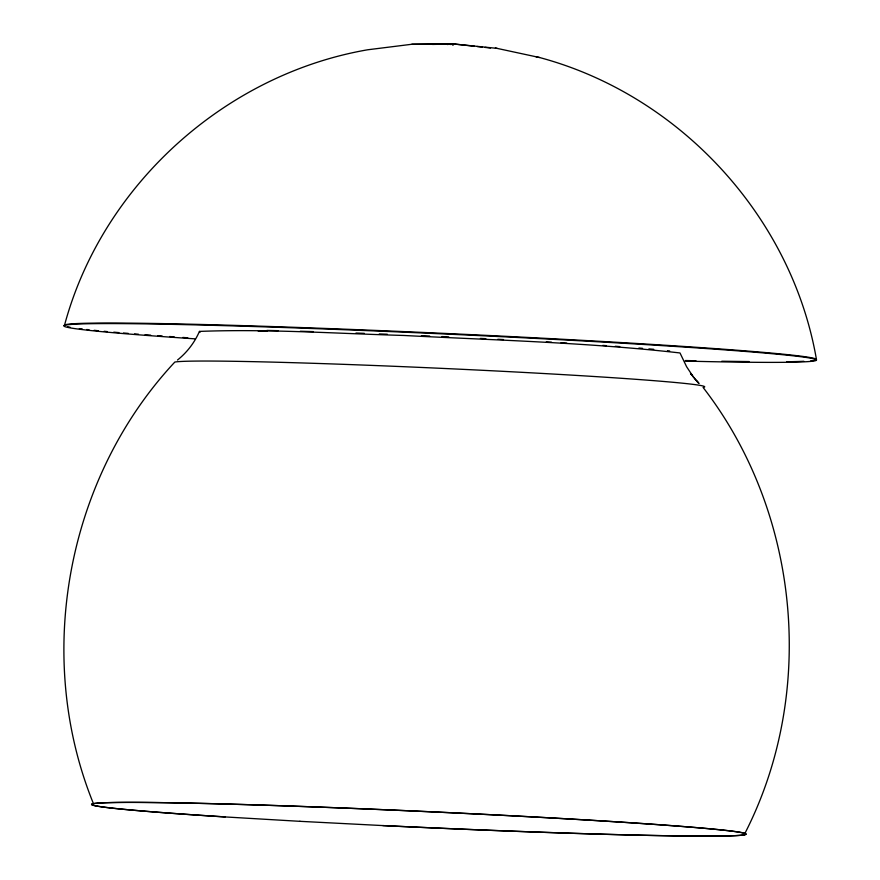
<?xml version="1.0" encoding="UTF-8"?>
<svg xmlns="http://www.w3.org/2000/svg" width="880" height="880" viewBox="0 0 880 880"><rect width="100%" height="100%" fill="white"/><g stroke="black" fill="none" stroke-linecap="round" stroke-linejoin="round"><path stroke-width="1.32" d="M64.427 325.567C101.959 185.416 224.84 74.525 367.565 49.797L411.84 44.264L453.926 44L474.386 46.233M744.139 834.889C817.124 693.748 800.261 513.029 703.087 387.442A265.98 6.501 2.6 0 0 467.951 369.589A265.98 6.501 2.6 0 0 174.845 362.043C66.44 478.082 33.682 656.535 93.423 803.616M693.935 377.817L686.62 366.751L679.998 352.957C588.247 342.551 495.759 340.23 403.59 335.456C335.588 333.52 267.487 328.801 199.452 331.408C194.601 342.551 186.989 352.462 177.485 360.041M452.848 45.32L453.97 44.011L497.101 48.367M449.977 44.462L455.532 44.231L454.157 44.022M447.084 44.418L454.751 44.121M447.073 44.418L454.245 44.055M411.84 44.264L453.937 44L432.432 44.429M259.886 330.957L266.739 331.045M721.798 361.24L749.045 361.57M266.926 331.045L258.005 330.814L258.951 330.891M299.783 821.315L383.075 825.594A327.657 8.008 2.6 0 0 736.736 831.776A327.657 8.008 2.6 0 0 236.995 804.342A327.635 8.008 2.6 0 0 224.906 816.915L300.08 821.337M477.07 46.53L482.449 47.113M485.133 47.41L490.501 48.004M536.085 56.804L539.495 57.508C679.382 94.897 791.747 216.381 816.42 359.293M495.385 48.015L539.495 57.508M694.606 378.653L699.16 383.438M691.922 375.177L690.492 373.483L698.302 382.833L696.828 381.095M199.452 331.408L200.134 332.211M266.882 330.429A242.132 5.918 2.6 0 1 278.234 330.671M300.267 331.243A242.132 5.918 2.6 0 1 313.423 331.617M355.982 333.047A242.132 5.918 2.6 0 1 364.32 333.355M379.269 333.916A242.132 5.918 2.6 0 1 387.277 334.235M421.421 335.654A242.132 5.918 2.6 0 1 429.638 336.017M441.925 336.567A242.132 5.918 2.6 0 1 448.789 336.886M480.403 338.404A242.132 5.918 2.6 0 1 485.826 338.668M497.86 339.284A242.132 5.918 2.6 0 1 503.525 339.57M546.315 341.902A242.132 5.918 2.6 0 1 551.562 342.21M561.044 342.771A242.132 5.918 2.6 0 1 566.753 343.112M602.822 345.411A242.132 5.918 2.6 0 1 606.463 345.653M615.329 346.269A242.132 5.918 2.6 0 1 619.784 346.588M638.891 348.051A242.132 5.918 2.6 0 1 642.565 348.348M648.89 348.887A242.132 5.918 2.6 0 1 653.763 349.316M667.458 350.68A242.132 5.918 2.6 0 1 669.669 350.944M225.17 816.926A327.657 8.008 2.6 0 1 236.995 804.342A327.635 8.008 2.6 0 1 736.604 831.776A327.635 8.008 2.6 0 1 382.767 825.583M195.063 338.844A376.541 9.196 2.6 0 1 167.882 324.269A376.541 9.196 2.6 0 1 713.13 349.03A376.541 9.196 2.6 0 1 685.124 361.086M803.836 361.284A376.475 9.196 2.6 0 1 786.632 361.735M695.959 360.778A376.475 9.196 2.6 0 1 685.432 360.525M187.792 337.788A376.475 9.196 2.6 0 1 182.842 337.447M174.196 336.853A376.475 9.196 2.6 0 1 169.62 336.523M162.14 335.995A376.475 9.196 2.6 0 1 157.751 335.676M150.623 335.148A376.475 9.196 2.6 0 1 145.09 334.73M138.413 334.213A376.475 9.196 2.6 0 1 134.53 333.905M128.282 333.399A376.475 9.196 2.6 0 1 123.508 333.003M118.91 332.618A376.475 9.196 2.6 0 1 113.784 332.167M107.283 331.584A376.475 9.196 2.6 0 1 104.17 331.287M98.285 330.726A376.475 9.196 2.6 0 1 94.149 330.308M89.056 329.769A376.475 9.196 2.6 0 1 86.68 329.505M82.302 328.988A376.475 9.196 2.6 0 1 79.343 328.614M70.037 327.217A376.475 9.196 2.6 0 1 67.518 326.7M64.394 325.567A376.475 9.196 2.6 0 1 469.15 334.554A376.475 9.196 2.6 0 1 810.733 360.833"/></g></svg>
